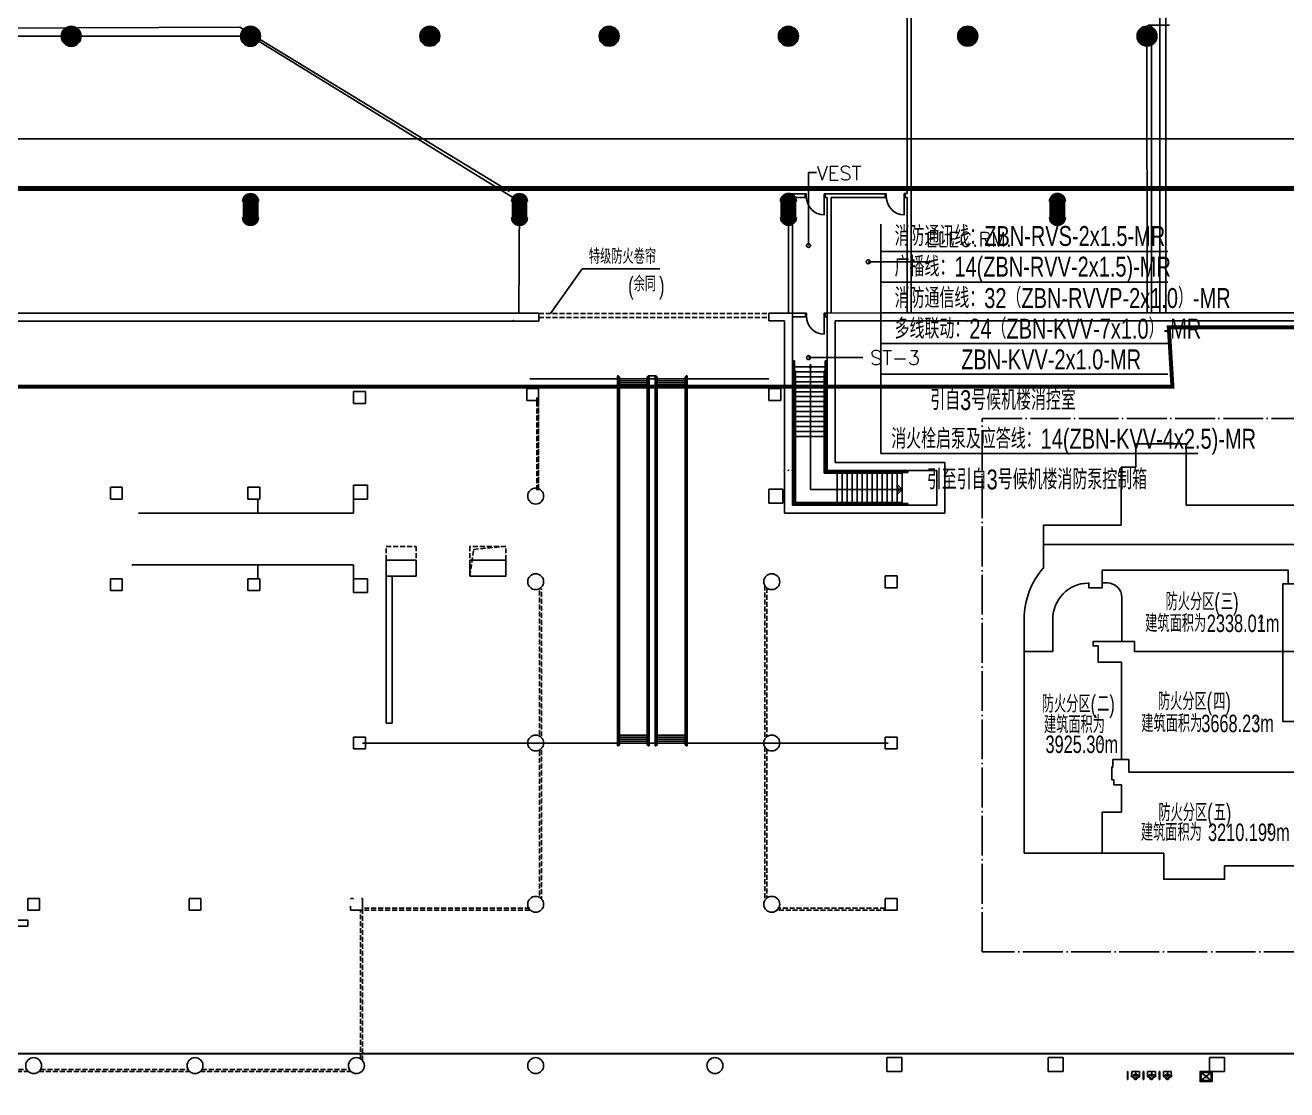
# Model space of a CAD drawing. Extents: x 3835738 to 4446688, y -234172 to 94826.
# Drawn here: x 4316685 to 4380010, y -70985 to -17529 of the extents above; entities that cross this region are included whole.
import ezdxf

# ---------------------------------------------------------------- set-up
doc = ezdxf.new("R2010")
doc.units = 0
doc.header["$LTSCALE"] = 1000
doc.header["$MEASUREMENT"] = 0
for name, pattern in [('ACAD_ISO14W100', [25.5, 12, -3, 0.5, -3, 0.5, -3, 0.5, -3]), ('DASH', [0.35, 0.25, -0.1]), ('DOTE', [2.42, 2, -0.2, 0.02, -0.2])]:
    doc.linetypes.add(name, pattern=pattern)
for name, color, linetype in [('COLUMN', 8, 'Continuous'), ('e-填充', 8, 'Continuous'), ('e-道路', 8, 'Continuous'), ('ELE_DIM', 3, 'Continuous'), ('PUB_DIM', 3, 'Continuous'), ('PUB_TEXT', 7, 'Continuous'), ('SIG_TEXT', 7, 'Continuous'), ('STAIR', 9, 'Continuous'), ('TK', 7, 'Continuous'), ('不打印线', 7, 'DOTE'), ('卫生间', 8, 'Continuous'), ('原有地下室', 160, 'Continuous'), ('字体', 7, 'Continuous'), ('用地红线', 9, 'Continuous'), ('防火分区示意', 60, 'Continuous'), ('防火卷帘', 9, 'DASH'), ('集水井', 8, 'Continuous')]:
    doc.layers.add(name, color=color, linetype=linetype)
doc.styles.add('FSHZ', font='fszk.shx', dxfattribs={"width": 0.75, "bigfont": 'hztxt.shx'})
doc.styles.add('ipprFSHZ', font='fszk.shx', dxfattribs={"width": 0.7, "bigfont": 'hztxt.shx'})
doc.styles.add('ROMANS', font='romans__.ttf', dxfattribs={"height": 0.2})

# ---------------------------------------------------------------- blocks, each defined once
blk = doc.blocks.new('A$C0789794C')
at = {"layer": 'e-填充'}
for p, q in [((234650, -71200), (234650, -15000)), ((234950, -71200), (234950, -15000)), ((221965, -65208), (221965, -53100)), ((221965, -63000), (221965, -53220)), ((222165, -53440), (222165, -71200)), ((234000, -71200), (234000, -56801)), ((234000, -71200), (234000, -56801)), ((234000, -56801), (234225, -56801)), ((234065, -56751), (234225, -56751)), ((234065, -56801), (234065, -56751)), ((234065, -56801), (234225, -56801)), ((234225, -56801), (234225, -56751)), ((234225, -56751), (235127, -56751)), ((234225, -71200), (234225, -56801)), ((234225, -71200), (234225, -56801)), ((126000, -57300), (189000, -57300)), ((202500, -65600), (189000, -57300)), ((217007, -67808), (217007, -64140)), ((217007, -64140), (217404, -64140)), ((216000, -65208), (216000, -71200)), ((216000, -65208), (216000, -71200)), ((216000, -65208), (216850, -65208)), ((216200, -65208), (216200, -71200)), ((216200, -65208), (216200, -71200)), ((216848, -65208), (216848, -65368)), ((216898, -65208), (216848, -65208)), ((216850, -65208), (216850, -65408)), ((216898, -65208), (216898, -65368)), ((217800, -65208), (217800, -65368)), ((217850, -65208), (217800, -65208)), ((217850, -65208), (217850, -65408)), ((217850, -65208), (217850, -65408)), ((217850, -65208), (220865, -65208)), ((217850, -65208), (217850, -65368)), ((220863, -65208), (220863, -65368)), ((220913, -65208), (220863, -65208)), ((220865, -65208), (220865, -65408)), ((220913, -65208), (220913, -65368)), ((221815, -65208), (221815, -65368)), ((221865, -65208), (221815, -65208)), ((221865, -65208), (221865, -65408)), ((221865, -65208), (221965, -65208)), ((221865, -65208), (221865, -65368)), ((202500, -65600), (202472, -71200)), ((216200, -65408), (216850, -65408)), ((216898, -65368), (216848, -65368)), ((217850, -65368), (217800, -65368)), ((217800, -65368), (217800, -66270)), ((217850, -65408), (217950, -65408)), ((217950, -65408), (217950, -71169)), ((217950, -65408), (217950, -71200)), ((218150, -65408), (218150, -71200)), ((218150, -65408), (218150, -71200)), ((218150, -65408), (220865, -65408)), ((220913, -65368), (220863, -65368)), ((221865, -65368), (221815, -65368)), ((221815, -65368), (221815, -66270)), ((221865, -65408), (221965, -65408)), ((221965, -71200), (221965, -65408)), ((220010, -68627), (223181, -68627)), ((153000, -71200), (203463, -71200)), ((203462, -71600), (203463, -71200)), ((215012, -71600), (215014, -71200)), ((215014, -71200), (216200, -71200)), ((215014, -71200), (216200, -71200)), ((216200, -71200), (216689, -71200)), ((216200, -71200), (216200, -80850)), ((216200, -71200), (216850, -71200)), ((216200, -71200), (216200, -80850)), ((216200, -71400), (216689, -71400)), ((216200, -71400), (216850, -71400)), ((216848, -71200), (216848, -71360)), ((216898, -71200), (216848, -71200)), ((216898, -71360), (216848, -71360)), ((216850, -71400), (216850, -71200)), ((216898, -71200), (216898, -71360)), ((217800, -71200), (217800, -71360)), ((217850, -71200), (217800, -71200)), ((217850, -71360), (217800, -71360)), ((217800, -71360), (217800, -72262)), ((217850, -71200), (217950, -71200)), ((217850, -71400), (217850, -71200)), ((217850, -71200), (217950, -71200)), ((217850, -71400), (217850, -71200)), ((217850, -71200), (217850, -71360)), ((217850, -71400), (217950, -71400)), ((217850, -71400), (217950, -71400)), ((217950, -71200), (217950, -79100)), ((217950, -71200), (234000, -71200)), ((217950, -71200), (217950, -79100)), ((218500, -71200), (234000, -71200)), ((234225, -71200), (249000, -71200)), ((234400, -71200), (249000, -71200)), ((153000, -71600), (203462, -71600)), ((215012, -71600), (215800, -71600)), ((215012, -71600), (215800, -71600)), ((215800, -71600), (215800, -81250)), ((215800, -71600), (215800, -81250)), ((218350, -71600), (249400, -71600)), ((218350, -71600), (218350, -78700)), ((218350, -71600), (249400, -71600)), ((218350, -71600), (218350, -78700)), ((216200, -72350), (216200, -77661)), ((216200, -72350), (216200, -77661)), ((217950, -72350), (217950, -76400)), ((217950, -72350), (217950, -76400)), ((217007, -73439), (219738, -73439)), ((217950, -73900), (216200, -73900)), ((217950, -73900), (216200, -73900)), ((216300, -73600), (216250, -73600)), ((216250, -73600), (216250, -80816)), ((216300, -73600), (216250, -73600)), ((216250, -73600), (216250, -80816)), ((216300, -73600), (216300, -80766)), ((216300, -73600), (216300, -80766)), ((217114, -80065), (217114, -73769)), ((217900, -73600), (217850, -73600)), ((217850, -73600), (217850, -79207)), ((217900, -73600), (217850, -73600)), ((217850, -73600), (217850, -79207)), ((217900, -73600), (217900, -79157)), ((217900, -73600), (217900, -79157)), ((216250, -74100), (216200, -74100)), ((216250, -74100), (216200, -74100)), ((217950, -74150), (216200, -74150)), ((217950, -74150), (216200, -74150)), ((217950, -74400), (216200, -74400)), ((217950, -74400), (216200, -74400)), ((217950, -74650), (216200, -74650)), ((217950, -74650), (216200, -74650)), ((216350, -74100), (216300, -74100)), ((216350, -74100), (216300, -74100)), ((216350, -74100), (216350, -80721)), ((216350, -74100), (216350, -80721)), ((217850, -74100), (217800, -74100)), ((217800, -74100), (217800, -79249)), ((217850, -74100), (217800, -74100)), ((217800, -74100), (217800, -79249)), ((217950, -74100), (217900, -74100)), ((217950, -74100), (217900, -74100)), ((217950, -74900), (216200, -74900)), ((217950, -74900), (216200, -74900)), ((217950, -75150), (216200, -75150)), ((217950, -75150), (216200, -75150)), ((217950, -75400), (216200, -75400)), ((217950, -75400), (216200, -75400)), ((217950, -75650), (216200, -75650)), ((217950, -75650), (216200, -75650)), ((217950, -75900), (216200, -75900)), ((217950, -75900), (216200, -75900)), ((217950, -76150), (216200, -76150)), ((217950, -76150), (216200, -76150)), ((217950, -76400), (216200, -76400)), ((217950, -76400), (216200, -76400)), ((217950, -76650), (216200, -76650)), ((217950, -76650), (216200, -76650)), ((217950, -76900), (216200, -76900)), ((217950, -76900), (216200, -76900)), ((217950, -77150), (216200, -77150)), ((217950, -77150), (216200, -77150)), ((217950, -77400), (216200, -77400)), ((217950, -77400), (216200, -77400)), ((216200, -78700), (216200, -77661)), ((216200, -78700), (216200, -77661)), ((216250, -78650), (216250, -77661)), ((216250, -78650), (216250, -77661)), ((216300, -78600), (216300, -77661)), ((216300, -78600), (216300, -77661)), ((216350, -78550), (216350, -77661)), ((216350, -78550), (216350, -77661)), ((217950, -79107), (223450, -79107)), ((217950, -79107), (223450, -79107)), ((218350, -78700), (223850, -78700)), ((218350, -78700), (223850, -78700)), ((218450, -79100), (218450, -80850)), ((218450, -79100), (218450, -80850)), ((218700, -79107), (218700, -80850)), ((218700, -79107), (218700, -80850)), ((218950, -79100), (218950, -80850)), ((218950, -79100), (218950, -80850)), ((219200, -79100), (219200, -80850)), ((219200, -79100), (219200, -80850)), ((219450, -79100), (219450, -80850)), ((219450, -79100), (219450, -80850)), ((219700, -79100), (219700, -80850)), ((219700, -79100), (219700, -80850)), ((219950, -79100), (219950, -80850)), ((219950, -79100), (219950, -80850)), ((220200, -79100), (220200, -80850)), ((220200, -79100), (220200, -80850)), ((220450, -79100), (220450, -80850)), ((220450, -79100), (220450, -80850)), ((220700, -79100), (220700, -80850)), ((220700, -79100), (220700, -80850)), ((220950, -79107), (220950, -80850)), ((220950, -79107), (220950, -80850)), ((221200, -79107), (221200, -80850)), ((221200, -79107), (221200, -80850)), ((221450, -79107), (221450, -80850)), ((221450, -79107), (221450, -80850)), ((221700, -79107), (221700, -80850)), ((221700, -79107), (221700, -80850)), ((223450, -79107), (223450, -80850)), ((223450, -79107), (223450, -80850)), ((223850, -78700), (223850, -81250)), ((223850, -78700), (223850, -81250)), ((217800, -79249), (221700, -79249)), ((217800, -79249), (221700, -79249)), ((217850, -79207), (222000, -79207)), ((217850, -79207), (222000, -79207)), ((217900, -79157), (222000, -79157)), ((217900, -79157), (222000, -79157)), ((222000, -79157), (222000, -79207)), ((222000, -79157), (222000, -79207)), ((221700, -80065), (217114, -80065)), ((221490, -79853), (221437, -79906)), ((221597, -80065), (221437, -79906)), ((221597, -80065), (221437, -80224)), ((221490, -80277), (221437, -80224)), ((221703, -80065), (221490, -79853)), ((221703, -80065), (221490, -80277)), ((216200, -80850), (223450, -80850)), ((216200, -80850), (223450, -80850)), ((216250, -80816), (222000, -80816)), ((216250, -80816), (222000, -80816)), ((216300, -80766), (222000, -80766)), ((216300, -80766), (222000, -80766)), ((216350, -80721), (221700, -80721)), ((216350, -80721), (221700, -80721)), ((222000, -80766), (222000, -80816)), ((222000, -80766), (222000, -80816)), ((215800, -81250), (223850, -81250)), ((215800, -81250), (223850, -81250))]:
    blk.add_line(p, q, dxfattribs=at)
at = {"layer": 'e-填充', "const_width": 500}
for points in [[(179750, -57300, 1), (180250, -57300, 1)], [(179750, -57300, 1), (180250, -57300, 1)], [(179750, -57300, 1), (180250, -57300, 1)], [(179750, -57300, 1), (180250, -57300, 1)], [(188750, -57300, 1), (189250, -57300, 1)], [(188750, -57300, 1), (189250, -57300, 1)], [(188750, -57300, 1), (189250, -57300, 1)], [(188750, -57300, 1), (189250, -57300, 1)], [(197750, -57300, 1), (198250, -57300, 1)], [(197750, -57300, 1), (198250, -57300, 1)], [(197750, -57300, 1), (198250, -57300, 1)], [(197750, -57300, 1), (198250, -57300, 1)], [(206750, -57300, 1), (207250, -57300, 1)], [(206750, -57300, 1), (207250, -57300, 1)], [(206750, -57300, 1), (207250, -57300, 1)], [(206750, -57300, 1), (207250, -57300, 1)], [(215750, -57300, 1), (216250, -57300, 1)], [(215750, -57300, 1), (216250, -57300, 1)], [(215750, -57300, 1), (216250, -57300, 1)], [(215750, -57300, 1), (216250, -57300, 1)], [(224750, -57300, 1), (225250, -57300, 1)], [(224750, -57300, 1), (225250, -57300, 1)], [(224750, -57300, 1), (225250, -57300, 1)], [(224750, -57300, 1), (225250, -57300, 1)], [(233750, -57300, 1), (234250, -57300, 1)], [(233750, -57300, 1), (234250, -57300, 1)], [(233750, -57300, 1), (234250, -57300, 1)], [(233750, -57300, 1), (234250, -57300, 1)]]:
    blk.add_lwpolyline(points, format="xyb", close=True, dxfattribs=at)
at = {"layer": 'e-填充', "const_width": 800}
for points in [[(189000, -66400), (189000, -65600)], [(202500, -66400), (202500, -65600)], [(216000, -66397), (216000, -65597)], [(229500, -66400), (229500, -65600)]]:
    blk.add_lwpolyline(points, dxfattribs=at)
at = {"layer": 'e-填充', "const_width": 400}
for points in [[(189200, -65600, 1), (188800, -65600, 1)], [(202700, -65600, 1), (202300, -65600, 1)], [(216200, -65597, 1), (215800, -65597, 1)], [(229700, -65600, 1), (229300, -65600, 1)], [(188800, -66400, 1), (189200, -66400, 1)], [(202300, -66400, 1), (202700, -66400, 1)], [(215800, -66397, 1), (216200, -66397, 1)], [(229300, -66400, 1), (229700, -66400, 1)]]:
    blk.add_lwpolyline(points, format="xyb", dxfattribs=at)
at = {"layer": 'e-填充'}
for centre, radius in [((180000, -57300), 500), ((180000, -57300), 500), ((180000, -57300), 500), ((180000, -57300), 500), ((189000, -57300), 500), ((189000, -57300), 500), ((189000, -57300), 500), ((189000, -57300), 500), ((198000, -57300), 500), ((198000, -57300), 500), ((198000, -57300), 500), ((198000, -57300), 500), ((207000, -57300), 500), ((207000, -57300), 500), ((207000, -57300), 500), ((207000, -57300), 500), ((216000, -57300), 500), ((216000, -57300), 500), ((216000, -57300), 500), ((216000, -57300), 500), ((225000, -57300), 500), ((225000, -57300), 500), ((225000, -57300), 500), ((225000, -57300), 500), ((234000, -57300), 500), ((234000, -57300), 500), ((234000, -57300), 500), ((234000, -57300), 500), ((217007, -67808), 100), ((220010, -68627), 100), ((217007, -73439), 100), ((217099, -73905), 50), ((217099, -73905), 50)]:
    blk.add_circle(centre, radius, dxfattribs=at)
for centre, radius, start, end in [((189000, -65600), 400, 0, 180), ((202500, -65600), 400, 0, 180), ((216000, -65597), 400, 0, 180), ((229500, -65600), 400, 0, 180), ((217800, -65368), 902, 180, 270), ((221815, -65368), 902, 180, 270), ((189000, -66400), 400, 180, 0), ((202500, -66400), 400, 180, 0), ((216000, -66397), 400, 180, 0), ((229500, -66400), 400, 180, 0), ((217800, -71360), 902, 180, 270)]:
    blk.add_arc(centre, radius, start, end, dxfattribs=at)
for p in [(216187, -71200), (216187, -71200), (217950, -71200), (217950, -71200), (225000, -71200), (225000, -71200), (202188, -71591), (202188, -71591), (224984, -71605), (224984, -71605), (224984, -71605), (224984, -71605), (215800, -79100), (215800, -79100), (216000, -79100), (216000, -79100), (216000, -79100), (216000, -79100), (216000, -79100), (216000, -79100), (216202, -79111), (216202, -79111), (221444, -79111), (221444, -79111), (221662, -79137), (221662, -79137), (221662, -79137), (221662, -79137), (221850, -79100), (221850, -79100), (221850, -79100), (221850, -79100)]:
    blk.add_point(p, dxfattribs=at)
at = {"layer": 'e-填充', "style": 'ROMANS'}
for s, p in [('VEST', (217425, -64534)), ('ELEC.RM.', (222898, -67854)), ('ST-3', (220094, -73803))]:
    blk.add_text(s, height=714, dxfattribs=at).set_placement(p)
blk = doc.blocks.new('gyuu')
at = {"layer": '原有地下室'}
for p in [(2520031, 1080529), (2596563, 1072538)]:
    blk.add_line(p, (2583030, 1080783), dxfattribs=at)
blk = doc.blocks.new('防火分区示意图000000')
at = {"color": 2}
blk.add_lwpolyline([(3115045, 153792), (3147595, 153792), (3147595, 170992), (3155695, 170992), (3155695, 182492), (3152495, 182492), (3152495, 184592), (3151695, 184592), (3151695, 189892), (3152145, 189892), (3152145, 193092), (3155695, 193092), (3155695, 233692), (3155695, 233792), (3145945, 233792), (3145945, 240593), (3143845, 240593), (3143845, 242392), (3146989, 242392), (3146989, 242392), (3146989, 242392), (3155895, 242392), (3155895, 260842, 0.414514), (3149845, 266892), (3149845, 266892), (3147595, 266892), (3147595, 266392), (3147595, 266392), (3147595, 264863), (3147595, 264863), (3142145, 264863), (3142145, 266842), (3141746, 266848, 0.4090262), (3126995, 251842), (3126995, 238192), (3115045, 238192), (3115045, 153792)], format="xyb", dxfattribs=at)
at = {"layer": '不打印线'}
for points in [[(3306895, 204592), (3306895, 204592), (3306895, 204592), (3306895, 157136), (3309594, 157136), (3309594, 153792), (3339295, 153792), (3339295, 154392), (3339295, 154392), (3339295, 158092), (3339295, 158092), (3339295, 175192), (3347395, 175192), (3347395, 204592), (3347395, 204592), (3339295, 204592), (3339295, 203992), (3336745, 203992), (3336745, 204592), (3329295, 204592), (3329295, 206892), (3326995, 206892), (3326995, 204592), (3306895, 204592), (3306895, 204592), (3306895, 204592), (3306895, 204592)], [(3347395, 154242), (3347395, 154242), (3347395, 154242), (3347395, 154242), (3347395, 154242), (3350189, 154242), (3350189, 153793), (3382495, 153793), (3382495, 203093), (3379495, 203093), (3379495, 204592), (3355795, 204593), (3355795, 208992), (3349843, 208992), (3349843, 208992), (3347695, 208992), (3347695, 208992), (3347195, 208992), (3347195, 206392), (3347945, 206392), (3347945, 204592), (3347395, 204592), (3347395, 154242), (3347395, 204592)], [(3339145, 142892), (3339145, 142892), (3364495, 142892), (3364495, 148792), (3355635, 148792), (3355635, 153787), (3350189, 153793), (3350189, 154242), (3347395, 154242), (3347395, 154242), (3347395, 175192), (3339295, 175192), (3339295, 153792), (3339141, 153792), (3339145, 142892)]]:
    blk.add_lwpolyline(points, dxfattribs=at)
blk.add_lwpolyline([(3431245, 187692), (3431244, 158392), (3423134, 158392), (3423134, 155142, -0.4142136), (3421784, 153792), (3382495, 153793), (3382495, 186925), (3385095, 186925), (3385095, 187692), (3390434, 187692), (3392734, 187692), (3392734, 187692), (3431245, 187692)], format="xyb", dxfattribs=at)
blk.add_lwpolyline([(3398695, 153793), (3398695, 148492), (3431245, 148492), (3431245, 148492), (3431245, 158392), (3423134, 158392), (3423135, 155142, -0.4143294), (3421784, 153792), (3407845, 153794)], format="xyb", close=True, dxfattribs=at)
at = {"layer": '字体'}
blk.add_line((3246318, 204492), (3246318, 204692), dxfattribs=at)
at = {"layer": '防火分区示意'}
for points in [[(3223195, 299492), (3223195, 299492), (3199561, 299492), (3199561, 299492), (3182845, 299492), (3182844, 325185), (3161695, 325185), (3161695, 315341), (3155546, 315341), (3155546, 291091), (3123144, 291091), (3123145, 273284, 0.1829767), (3115045, 251891), (3115045, 238192)], [(3331195, 272292), (3376945, 272292), (3376945, 266692), (3382345, 266692), (3382345, 268632, -0.3896548), (3385091, 271620, -0.0407157), (3390595, 271637), (3390595, 271637), (3390595, 271637, -0.3888774), (3421793, 238192), (3421793, 238192), (3431245, 238192), (3431245, 238192, 0.2255828), (3415045, 271662), (3415045, 291096), (3382644, 291096), (3382645, 319419), (3376546, 319421), (3376550, 325185), (3355345, 325182), (3355345, 320091), (3364353, 320091), (3364353, 316190), (3355345, 316190), (3355345, 299492), (3347205, 299492), (3339595, 299492), (3328995, 299492)], [(3115045, 238192), (3126995, 238192), (3126995, 251842, -0.4090263), (3141746, 266848), (3142145, 266842), (3142145, 264863), (3147595, 264863), (3147595, 264863), (3147595, 264863), (3147595, 264863), (3147595, 266992), (3147595, 266992), (3147595, 272292), (3223195, 272292)], [(3382495, 186925), (3385095, 186925), (3385095, 187692), (3390434, 187692), (3392734, 187692), (3392734, 187692), (3431245, 187692), (3431245, 238192), (3423332, 238192), (3421793, 238192, 0.4364914), (3385092, 271620, 0.3898066), (3382345, 268631), (3382345, 266692), (3382345, 266692), (3382345, 266692), (3382345, 266692), (3382495, 266692), (3382495, 186925)]]:
    blk.add_lwpolyline(points, format="xyb", dxfattribs=at)
for points in [[(3328987, 299492), (3315973, 299492), (3293712, 299492), (3290817, 299492), (3290817, 300790), (3290817, 307742), (3285645, 307742), (3285595, 325185), (3252545, 325185), (3252545, 325185), (3252545, 319619), (3262195, 319620), (3262195, 315692), (3252545, 315692), (3252545, 307742), (3247372, 307742), (3247372, 299492), (3223195, 299492)], [(3231295, 272292), (3231295, 266492), (3223195, 266492), (3223195, 238192), (3223195, 238192), (3339295, 238192), (3339295, 272292), (3339295, 272292), (3339295, 272292), (3339295, 272292), (3339295, 272292), (3231295, 272292)], [(3223195, 272292), (3225395, 272292), (3225395, 266492), (3231295, 266492)], [(3225395, 272292), (3225395, 266492), (3231295, 266492), (3231295, 272292), (3318927, 272292), (3318927, 272292), (3318927, 272292), (3318927, 272292), (3318927, 272292), (3331195, 272292)], [(3382495, 266692), (3382495, 266692), (3382495, 266692), (3382495, 203093), (3379495, 203093), (3379495, 204166), (3379495, 204592), (3355795, 204593), (3355795, 208992), (3347195, 208992), (3347195, 206392), (3347945, 206392), (3347945, 204592), (3339295, 204592), (3339295, 225592), (3339295, 233792), (3329995, 233792), (3329995, 238192), (3339295, 238192), (3339295, 272292), (3376945, 272286), (3376945, 266692), (3382495, 266692)], [(3161245, 238192), (3161245, 238192), (3161245, 242392), (3145945, 242392), (3143845, 242392), (3143845, 240593), (3145945, 240593), (3145945, 233792), (3155695, 233792), (3155695, 233792), (3155695, 233792), (3155695, 233792), (3155695, 193092), (3158795, 193092), (3158795, 187792), (3231295, 187792), (3231295, 187792), (3231295, 187792), (3231295, 204592), (3231295, 204592), (3231295, 204592), (3231295, 204592), (3231295, 204592), (3231295, 204592), (3231295, 204592), (3231295, 204592), (3231295, 208992), (3231295, 208992), (3231295, 208992), (3223195, 208992), (3223195, 238192), (3223195, 238192), (3161245, 238192)], [(3347945, 204592), (3339295, 204592), (3339295, 203992), (3336745, 203992), (3336745, 204592), (3329295, 204592), (3329295, 206892), (3326995, 206892), (3326995, 204592), (3306895, 204592), (3306895, 157136), (3309594, 157136), (3309594, 153792), (3339141, 153792), (3339145, 142892), (3339145, 142892), (3364495, 142892), (3364495, 148792), (3355635, 148792), (3355635, 153793), (3382495, 153793), (3382495, 203093), (3379495, 203093), (3379495, 204592), (3355795, 204593), (3355795, 208992), (3349843, 208992), (3349843, 208992), (3347695, 208992), (3347695, 208992), (3347195, 208992), (3347195, 206392), (3347945, 206392), (3347945, 204592)], [(3306895, 157136), (3306895, 157136), (3309594, 157136), (3309594, 153792), (3274345, 153792), (3274345, 148492), (3235645, 148492), (3235645, 146392), (3231145, 146392), (3231145, 148492), (3231295, 148492), (3231295, 158542), (3230692, 158542), (3230692, 162543), (3231295, 162543), (3231292, 172542), (3231292, 172542), (3230342, 172542), (3230342, 175192), (3231295, 175192), (3231295, 187792), (3231295, 204592), (3231295, 204592), (3239395, 204592), (3249987, 204592), (3306895, 204592), (3306895, 157136)], [(3198898, 187792), (3231295, 187792), (3231295, 175192), (3231295, 175192), (3230992, 175192), (3230992, 175192), (3230342, 175192), (3230342, 172542), (3231292, 172542), (3231295, 166792), (3231295, 166792), (3231295, 166792), (3231295, 166792), (3231295, 162543), (3230692, 162543), (3230692, 158542), (3231295, 158542), (3231295, 158542), (3231295, 158542), (3231295, 158542), (3231295, 158542), (3231295, 148492), (3198895, 148492), (3198895, 142892), (3190795, 142892), (3173395, 142892), (3173395, 153792), (3147595, 153792), (3147595, 170992), (3155697, 170992), (3155697, 182492), (3152497, 182492), (3152497, 184592), (3151697, 184592), (3151697, 189892), (3152147, 189892), (3152147, 193092), (3158795, 193092), (3158795, 187792), (3198898, 187792)], [(3431245, 187692), (3392735, 187692), (3392735, 187692), (3390435, 187692), (3385095, 187692), (3385095, 186925), (3382495, 186925), (3382495, 153793), (3398695, 153792), (3398695, 148492), (3431245, 148492), (3431245, 187692)]]:
    blk.add_lwpolyline(points, dxfattribs=at)
blk.add_lwpolyline([(3223195, 266492), (3225395, 266492), (3225395, 272292), (3223195, 272292), (3147595, 272292), (3147595, 266892), (3149845, 266892, -0.4145134), (3155895, 260842), (3155895, 242392), (3161245, 242392), (3161245, 238188), (3223195, 238192), (3223195, 238192)], format="xyb", close=True, dxfattribs=at)
blk.add_lwpolyline([(3231295, 208992), (3231295, 208992), (3231295, 204592), (3231295, 204592), (3306895, 204592), (3306895, 204592), (3326995, 204592), (3326995, 206892), (3329295, 206892), (3329295, 204592), (3336745, 204592), (3336745, 203992), (3339295, 203992), (3339295, 218520), (3339295, 225585), (3339295, 233792), (3339295, 233792), (3329995, 233792), (3329995, 238192), (3223195, 238192), (3223195, 238192), (3223195, 238192), (3223195, 238192), (3223195, 238192), (3223195, 208992), (3231295, 208992)], close=True, dxfattribs=at)
at = {"layer": '字体', "style": 'ipprFSHZ', "width": 0.7}
for s, height, p in [('防火分区', 7291.7, (3248178, 286933)), ('(', 7292, (3268594, 286933)), ('一', 7292, (3271317, 286933)), (')', 7292, (3276421, 286933)), ('防火分区', 7291.7, (3174198, 255427)), ('(', 7292, (3194615, 255427)), ('三', 7292, (3197337, 255427)), (')', 7292, (3202442, 255427)), ('防火分区', 7291.7, (3259459, 254351)), ('(', 7292, (3279876, 254351)), ('六', 7292, (3282598, 254351)), (')', 7292, (3287702, 254351)), ('建筑面积为', 7291.7, (3165646, 246363)), ('2338.01m', 7291.7, (3191430, 246363)), ('2', 3646, (3213208, 250009)), ('建筑面积为', 7291.7, (3250599, 245488)), ('3912.03m', 7291.7, (3276555, 245488)), ('2', 3646, (3298509, 249134)), ('防火分区', 7291.7, (3343656, 234843)), ('十', 7292, (3366795, 234843)), ('(', 7292, (3364073, 234843)), (')', 7292, (3371899, 234843)), ('建筑面积为', 7291.7, (3347425, 226617)), ('防火分区', 7291.7, (3260824, 221542)), ('(', 7292, (3281241, 221542)), ('七', 7292, (3283963, 221542)), (')', 7292, (3289067, 221542)), ('防火分区', 7291.7, (3170971, 213705)), ('2903.36m', 7291.7, (3347425, 218619)), ('2', 3646, (3369202, 222265)), ('防火分区', 7291.7, (3385737, 215087)), ('(', 7292, (3406153, 215087)), ('十一', 7291.7, (3408876, 215087)), (')', 7292, (3419084, 215087)), ('防火分区', 7291.7, (3122423, 212649)), ('(', 7292, (3142840, 212649)), ('二', 7292, (3145562, 212649)), (')', 7292, (3150666, 212649)), ('(', 7292, (3191387, 213705)), ('四', 7292, (3194110, 213705)), (')', 7292, (3199214, 213705)), ('建筑面积为', 7291.7, (3251963, 213173)), ('3820.64m', 7291.7, (3278070, 213173)), ('2', 3646, (3300024, 216819)), ('建筑面积为', 7291.7, (3123288, 203986)), ('建筑面积为', 7291.7, (3164030, 204476)), ('3668.23m', 7291.7, (3189120, 204476)), ('2', 3646, (3211074, 208122)), ('建筑面积为', 7291.7, (3382617, 206353)), ('3534.85m', 7291.7, (3407962, 206353)), ('2', 3646, (3429916, 209999)), ('3925.30m', 7291.7, (3123963, 195759)), ('2', 3646, (3145917, 199405)), ('防火分区', 7291.7, (3254228, 178492)), ('(', 7292, (3274644, 178492)), ('八', 7292, (3277367, 178492)), (')', 7292, (3282471, 178492)), ('防火分区', 7291.7, (3321834, 179451)), ('(', 7292, (3342250, 179451)), ('九', 7292, (3344972, 179451)), (')', 7292, (3350077, 179451)), ('防火分区', 7291.7, (3390006, 171912)), ('(', 7292, (3410422, 171912)), ('十二', 7291.7, (3413145, 171912)), (')', 7292, (3423353, 171912)), ('防火分区', 7291.7, (3171179, 167223)), ('(', 7292, (3191596, 167223)), ('五', 7292, (3194318, 167223)), (')', 7292, (3199422, 167223)), ('建筑面积为', 7291.7, (3247712, 168985)), ('4092.07m', 7291.7, (3272862, 168985)), ('2', 3646, (3294640, 172631)), ('建筑面积为', 7291.7, (3321186, 171025)), ('4099.23m', 7291.7, (3346946, 171025)), ('2', 3646, (3368724, 174671)), ('建筑面积为', 7291.7, (3382657, 164616)), ('1823.13m', 7291.7, (3407993, 164616)), ('2', 3646, (3429771, 168262)), ('建筑面积为', 7291.7, (3163828, 158929)), ('3210.199m', 7291.7, (3191945, 158929)), ('2', 3646, (3216622, 162574))]:
    blk.add_text(s, height=height, dxfattribs=at).set_placement(p)
blk = doc.blocks.new('_LV12')
for p, q in [((-250, -50), (-39, -219)), ((-250, -450), (-39, -281)), ((39, -219), (250, -50)), ((39, -281), (250, -450))]:
    blk.add_line(p, q)
for points in [[(300, -500), (300, 0), (-300, 0), (-300, -500)], [(250, -450), (250, -50), (-250, -50), (-250, -450)]]:
    blk.add_lwpolyline(points, close=True)
blk.add_circle((0, -250), 50)
blk = doc.blocks.new('$lvtry$00000225')
for p, q in [((-195, 0, 0), (-205, -256, 0)), ((195, 0, 0), (-195, 0, 0)), ((-181, -234, 0), (-181, -234, 0)), ((205, -257, 0), (195, 0, 0))]:
    blk.add_line(p, q)
for centre, radius in [((-1, -182, 0), 40.3), ((-5, -75, 0), 15.8)]:
    blk.add_circle(centre, radius)
for centre, radius, start, end in [((-226, -443, 0), 188, 24.17301, 83.70814), ((-160, -223, 0), 22.7, 134.58574, 206.45735), ((-200, -412, 0), 179, 22.29844, 83.80425), ((-5, -382, 0), 245, 45.41426, 134.58574), ((2, -341, 0), 61.3, 204.17301, 326.55272), ((1, -326, 0), 39.6, 206.43535, 337.70342), ((199, -407, 0), 174, 100.56764, 157.70342), ((216, -427, 0), 171, 93.60656, 161.97568), ((153, -222, 0), 20.3, 314.58574, 45.41426)]:
    blk.add_arc(centre, radius, start, end)
blk.add_point((-5, -75, 0))
blk = doc.blocks.new('A$C19C30915')
blk.add_lwpolyline([(625, 210875), (372125, 210875), (372125, 625), (625, 625)], close=True)
at = {"layer": 'TK', "ltscale": 0.6}
for points, const_width in [([(625, 210875), (372125, 210875), (372125, 625), (625, 625)], 62.5), ([(6875, 208375), (369625, 208375), (369625, 3125), (6875, 3125)], 250)]:
    blk.add_lwpolyline(points, close=True, dxfattribs=dict(at, const_width=const_width))

msp = doc.modelspace()

# ---------------------------------------------------------------- linework, layer by layer
msp.add_line((4367802.4, -43611.7), (4402830.5, -43611.5))
at = {"color": 171, "linetype": 'DASH', "ltscale": 10, "const_width": 100}
msp.add_lwpolyline([(4086502.7, -69172), (4415575.3, -69172)], dxfattribs=at)
at = {"layer": 'COLUMN'}
for p, q in [((4333757.8, -35922.3), (4333157.8, -35922.3)), ((4333157.8, -35922.3), (4333157.8, -36522.3)), ((4333757.8, -36522.3), (4333757.8, -35922.3)), ((4342457.8, -35772.3), (4341857.8, -35772.3)), ((4341857.8, -35772.3), (4341857.8, -36372.3)), ((4342457.8, -36372.3), (4342457.8, -35772.3)), ((4354607.8, -35772), (4354007.8, -35772)), ((4354007.8, -35772), (4354007.8, -36372)), ((4354607.8, -36372), (4354607.8, -35772)), ((4333157.8, -36522.3), (4333757.8, -36522.3)), ((4341857.8, -36372.3), (4342457.8, -36372.3)), ((4354007.8, -36372), (4354607.8, -36372)), ((4321557.8, -40722), (4320957.8, -40722)), ((4320957.8, -40722), (4320957.8, -41322)), ((4321557.8, -41322), (4321557.8, -40722)), ((4328457.8, -40722), (4327857.8, -40722)), ((4327857.8, -40722), (4327857.8, -41322)), ((4328457.8, -41322), (4328457.8, -40722)), ((4333857.8, -40622.4), (4333157.8, -40622.4)), ((4333157.8, -40622.4), (4333157.8, -41322.4)), ((4333857.8, -41322.4), (4333857.8, -40622.4)), ((4354707.8, -40823.8), (4354007.8, -40823.8)), ((4354007.8, -40823.8), (4354007.8, -41520.3)), ((4354707.8, -41520.3), (4354707.8, -40823.8)), ((4320957.8, -41322), (4321557.8, -41322)), ((4327857.8, -41322), (4328457.8, -41322)), ((4333157.8, -41322.4), (4333857.8, -41322.4)), ((4354007.8, -41520.3), (4354707.8, -41520.3)), ((4321557.8, -45322), (4320957.8, -45322)), ((4320957.8, -45322), (4320957.8, -45922)), ((4321557.8, -45922), (4321557.8, -45322)), ((4328457.8, -45322), (4327857.8, -45322)), ((4327857.8, -45322), (4327857.8, -45922)), ((4328457.8, -45922), (4328457.8, -45322)), ((4333857.8, -45322), (4333157.8, -45322)), ((4333157.8, -45322), (4333157.8, -46022)), ((4333857.8, -46022), (4333857.8, -45322)), ((4360457.8, -45172), (4359857.8, -45172)), ((4359857.8, -45172), (4359857.8, -45772)), ((4360457.8, -45772), (4360457.8, -45172)), ((4320957.8, -45922), (4321557.8, -45922)), ((4327857.8, -45922), (4328457.8, -45922)), ((4333157.8, -46022), (4333857.8, -46022)), ((4359857.8, -45772), (4360457.8, -45772)), ((4333757.8, -53272), (4333157.8, -53272)), ((4333157.8, -53272), (4333157.8, -53872)), ((4333757.8, -53872), (4333757.8, -53272)), ((4360457.8, -53272), (4359857.8, -53272)), ((4359857.8, -53272), (4359857.8, -53872)), ((4360457.8, -53872), (4360457.8, -53272)), ((4333157.8, -53872), (4333757.8, -53872)), ((4359857.8, -53872), (4360457.8, -53872)), ((4317407.8, -61372), (4316807.8, -61372)), ((4316807.8, -61372), (4316807.8, -61972)), ((4317407.8, -61972), (4317407.8, -61372)), ((4325507.8, -61372), (4324907.8, -61372)), ((4324907.8, -61372), (4324907.8, -61972)), ((4325507.8, -61972), (4325507.8, -61372)), ((4333157.8, -61372), (4333007.8, -61372)), ((4333607.8, -61372), (4333557.8, -61372)), ((4333607.8, -61972), (4333607.8, -61372)), ((4360457.8, -61372), (4359857.8, -61372)), ((4359857.8, -61372), (4359857.8, -61972)), ((4360457.8, -61972), (4360457.8, -61372)), ((4316807.8, -61972), (4317407.8, -61972)), ((4324907.8, -61972), (4325507.8, -61972)), ((4333007.8, -61772), (4333007.8, -61972)), ((4333007.8, -61972), (4333607.8, -61972)), ((4359857.8, -61972), (4360457.8, -61972)), ((4360682.8, -69372), (4359932.8, -69372)), ((4359932.8, -69372), (4359932.8, -70072)), ((4360682.8, -70072), (4360682.8, -69372)), ((4368782.8, -69372), (4368032.8, -69372)), ((4368032.8, -69372), (4368032.8, -70072)), ((4368782.8, -70072), (4368782.8, -69372)), ((4376882.8, -69372), (4376132.8, -69372)), ((4376132.8, -69372), (4376132.8, -70072)), ((4376882.8, -70072), (4376882.8, -69372)), ((4359932.8, -70072), (4360682.8, -70072)), ((4368032.8, -70072), (4368782.8, -70072)), ((4376132.8, -70072), (4376882.8, -70072))]:
    msp.add_line(p, q, dxfattribs=at)
for centre, start, end in [((4342307.9, -41172), 0, 180), ((4342307.9, -41172), 180, 0), ((4342307.8, -45472), 0, 180), ((4342307.8, -45472), 180, 0), ((4354157.8, -45472), 0, 180), ((4354157.8, -45472), 180, 0), ((4342307.8, -53572), 0, 180), ((4354157.8, -53572), 0, 180), ((4342307.8, -53572), 180, 0), ((4354157.8, -53572), 180, 0), ((4342307.8, -61672), 0, 180), ((4354157.8, -61672), 0, 180), ((4342307.8, -61672), 180, 0), ((4354157.8, -61672), 180, 0), ((4317107.8, -69772), 0, 180), ((4325207.8, -69772), 0, 180), ((4333307.8, -69772), 0, 180), ((4342307.8, -69772), 0, 180), ((4351307.8, -69772), 0, 180), ((4317107.8, -69772), 180, 0), ((4325207.8, -69772), 180, 0), ((4333307.8, -69772), 180, 0), ((4342307.8, -69772), 180, 0), ((4351307.8, -69772), 180, 0)]:
    msp.add_arc(centre, 400, start, end, dxfattribs=at)
at = {"layer": 'e-道路'}
for p, q in [((4328357.7, -42022.2), (4328357.7, -41321.9)), ((4333157.7, -42022.4), (4333157.7, -41321.9)), ((4333157.7, -42022.4), (4322376.1, -42022.4)), ((4333157.8, -44622), (4322041.1, -44622)), ((4328357.8, -45321.8), (4328357.8, -44621.8)), ((4333157.8, -45321.8), (4333157.8, -44622))]:
    msp.add_line(p, q, dxfattribs=at)
at = {"layer": 'ELE_DIM'}
for p, q in [((4359641.5, -27522.4), (4359641.5, -39032.9)), ((4359641.5, -28886), (4374048.6, -28886)), ((4359641.5, -30425.9), (4374048.6, -30425.9)), ((4359641.5, -31965.8), (4374048.6, -31965.8)), ((4359641.5, -33505.7), (4374048.6, -33505.7)), ((4359641.5, -35045.6), (4374048.6, -35045.6)), ((4359641.5, -39032.9), (4375549.1, -39032.9))]:
    msp.add_line(p, q, dxfattribs=at)
at = {"layer": 'PUB_DIM'}
for p, q in [((4343048.1, -32011.5), (4344649.8, -29761.3)), ((4344649.8, -29761.3), (4348532.2, -29761.3))]:
    msp.add_line(p, q, dxfattribs=at)
at = {"layer": 'STAIR'}
for p, q in [((4342007.8, -35287.6), (4354007.8, -35287.6)), ((4346407.8, -35137.6), (4346407.8, -53722)), ((4346407.8, -35137.6), (4346457.8, -35137.6)), ((4346457.8, -35137.6), (4346457.8, -53722)), ((4346457.8, -35187.6), (4346507.8, -35187.6)), ((4346507.8, -35187.6), (4346507.8, -53672)), ((4346507.8, -35287.6), (4347907.8, -35287.6)), ((4346507.8, -35387.6), (4347907.8, -35387.6)), ((4347907.8, -35187.6), (4347957.8, -35187.6)), ((4347907.8, -35187.6), (4347907.8, -53672)), ((4347957.8, -35137.6), (4348357.8, -35137.6)), ((4347957.8, -35137.6), (4347957.8, -53722)), ((4348007.8, -35137.6), (4348007.8, -53722)), ((4348307.8, -35137.6), (4348307.8, -53722)), ((4348357.8, -35137.6), (4348357.8, -53722)), ((4348407.8, -35187.6), (4348357.8, -35187.6)), ((4348407.8, -35187.6), (4348407.8, -53672)), ((4349807.8, -35287.6), (4348407.8, -35287.6)), ((4349807.8, -35387.6), (4348407.8, -35387.6)), ((4349857.8, -35187.6), (4349807.8, -35187.6)), ((4349807.8, -35187.6), (4349807.8, -53672)), ((4349857.8, -35137.6), (4349907.8, -35137.6)), ((4349857.8, -35137.6), (4349857.8, -53722)), ((4349907.8, -35137.6), (4349907.8, -53722)), ((4346507.8, -35487.6), (4347907.8, -35487.6)), ((4346507.8, -35587.6), (4347907.8, -35587.6)), ((4346507.8, -35687.6), (4347907.8, -35687.6)), ((4349807.8, -35487.6), (4348407.8, -35487.6)), ((4349807.8, -35587.6), (4348407.8, -35587.6)), ((4349807.8, -35687.6), (4348407.8, -35687.6)), ((4346507.8, -53172), (4347907.8, -53172)), ((4349807.8, -53172), (4348407.8, -53172)), ((4333607.8, -53572), (4360007.8, -53572)), ((4346407.8, -53722), (4346457.8, -53722)), ((4346457.8, -53672), (4346507.8, -53672)), ((4346507.8, -53272), (4347907.8, -53272)), ((4346507.8, -53372), (4347907.8, -53372)), ((4346507.8, -53472), (4347907.8, -53472)), ((4346507.8, -53572), (4347907.8, -53572)), ((4347907.8, -53672), (4347957.8, -53672)), ((4348007.8, -53722), (4347957.8, -53722)), ((4348307.8, -53722), (4348357.8, -53722)), ((4348407.8, -53672), (4348357.8, -53672)), ((4349807.8, -53272), (4348407.8, -53272)), ((4349807.8, -53372), (4348407.8, -53372)), ((4349807.8, -53472), (4348407.8, -53472)), ((4349807.8, -53572), (4348407.8, -53572)), ((4349857.8, -53672), (4349807.8, -53672)), ((4349857.8, -53722), (4349907.8, -53722))]:
    msp.add_line(p, q, dxfattribs=at)
at = {"layer": '不打印线'}
msp.add_lwpolyline([(4364728.5, -37272), (4407481.5, -37272), (4407481.5, -64063.5), (4364728.5, -64063.5)], close=True, dxfattribs=at)
at = {"layer": '卫生间'}
for p, q in [((4372009, -70472.1), (4372009, -70072)), ((4372009, -70072), (4372034, -70072)), ((4372034, -70472.1), (4372034, -70072)), ((4372808.6, -70472.1), (4372808.6, -70072)), ((4372808.6, -70072), (4372833.6, -70072)), ((4372833.6, -70472.1), (4372833.6, -70072)), ((4373608.2, -70472.1), (4373608.2, -70072)), ((4373608.2, -70072), (4373633.2, -70072)), ((4373633.2, -70472.1), (4373633.2, -70072)), ((4372009, -70472.1), (4372034, -70472.1)), ((4372808.6, -70472.1), (4372833.6, -70472.1)), ((4373608.2, -70472.1), (4373633.2, -70472.1))]:
    msp.add_line(p, q, dxfattribs=at)
at = {"layer": '用地红线', "linetype": 'ACAD_ISO14W100', "ltscale": 0.5, "const_width": 200}
msp.add_lwpolyline([(4414096.8, -219469.5), (4414077.9, -174584.8), (4414104.6, -52999.8, 0.4352131), (4394176.3, -31657.6), (4389175.6, -31775.3), (4389175.5, -32694.5), (4374089, -32692), (4374270.5, -35679.2), (4119740.5, -35679.5), (4119734.4, -32648), (4105541.7, -32645.9), (4105538.8, -31777.5), (4102911.2, -31783, 0.3915267), (4087812.1, -45454.8), (4087828.1, -219469.5), (4087828.1, -219469.5), (4414096.8, -219469.5)], format="xyb", dxfattribs=at)
at = {"layer": '防火卷帘'}
for p, q in [((4342460.1, -32011.5), (4354009.7, -32011.7)), ((4342460.1, -32211.5), (4354008.9, -32211.7)), ((4342357.8, -40872), (4342357.8, -36222.5)), ((4342457.8, -40872), (4342457.8, -36222.5)), ((4342457.8, -36372.3), (4342457.8, -40872.4)), ((4342507.8, -53168.9), (4342507.8, -45875.1)), ((4342607.8, -53236.6), (4342607.8, -45807.4)), ((4353807.8, -45665.7), (4353807.8, -53378.4)), ((4353907.8, -45784.3), (4353907.8, -53259.8)), ((4353807.8, -53765.7), (4353807.8, -61407.5)), ((4342507.8, -53975.1), (4342507.8, -61325.6)), ((4342607.8, -53907.4), (4342607.8, -61407.5)), ((4353907.8, -53884.3), (4353907.8, -61325.6)), ((4333507.8, -69425.6), (4333507.8, -61972)), ((4342007.8, -61872), (4333607.8, -61872)), ((4333607.8, -69507.5), (4333607.8, -61972)), ((4342007.8, -61972), (4333607.8, -61972)), ((4360007.8, -61972), (4354372.4, -61972)), ((4359857.8, -61872), (4354454.2, -61872)), ((4309272.4, -70072), (4316843.2, -70072)), ((4309354.2, -69972), (4316761.4, -69972)), ((4317372.4, -70072), (4324943.2, -70072)), ((4317454.2, -69972), (4324861.4, -69972)), ((4325472.4, -70072), (4333043.3, -70072)), ((4325554.2, -69972), (4332961.4, -69972))]:
    msp.add_line(p, q, dxfattribs=at)
at = {"layer": '集水井', "linetype": 'DASH'}
for p, q in [((4339007.3, -45197), (4339193.2, -43850.4)), ((4339193.2, -43850.4), (4340807.6, -43697))]:
    msp.add_line(p, q, dxfattribs=at)
at = {"layer": '集水井'}
for p, q in [((4339007.3, -44397), (4340807.6, -44397)), ((4334808.1, -45197), (4334808.1, -52572)), ((4335108.1, -45197), (4335108.1, -52572)), ((4335108.1, -52572), (4334808.1, -52572)), ((4307607.8, -62472), (4316807.8, -62472)), ((4316807.8, -62472), (4316807.8, -62772)), ((4307607.8, -62772), (4316807.8, -62772))]:
    msp.add_line(p, q, dxfattribs=at)
at = {"layer": '集水井', "linetype": 'DASH'}
for points in [[(4334808.1, -44397), (4334808.1, -43697), (4336308.1, -43697), (4336308.1, -44397), (4336308.1, -44397)], [(4340807.6, -44397), (4340807.6, -43697), (4339007.3, -43697), (4339007.3, -44397), (4339007.3, -44397)]]:
    msp.add_lwpolyline(points, dxfattribs=at)
at = {"layer": '集水井'}
for points in [[(4336308.1, -45197), (4334808.1, -45197), (4334808.1, -44397), (4336308.1, -44397)], [(4339007.3, -45197), (4340807.6, -45197), (4340807.6, -44397), (4339007.3, -44397)]]:
    msp.add_lwpolyline(points, close=True, dxfattribs=at)

# ---------------------------------------------------------------- block references
msp.add_blockref('gyuu', (1744432.3, -1098411))
at = {"xscale": 0.1200000001117587, "yscale": 0.1200000001117587, "zscale": 0.1200000001117587}
msp.add_blockref('防火分区示意图000000', (3993025.1, -77563.9), dxfattribs=at)
at = {"layer": 'e-填充', "color": 160, "linetype": 'Continuous', "rotation": 0.006862675940578765}
msp.add_blockref('A$C0789794C', (4138987.7, 39194.2), dxfattribs=at)
at = {"layer": 'ELE_DIM'}
msp.add_blockref('A$C19C30915', (4073563.4, -234109.7), dxfattribs=at)
at = {"layer": '卫生间', "yscale": -1, "rotation": 180.0000080875043}
for p in [(4372421.4, -70072, 0), (4373221, -70072, 0), (4374020.7, -70072, 0)]:
    msp.add_blockref('$lvtry$00000225', p, dxfattribs=at)
at = {"layer": '卫生间', "xscale": -1, "rotation": 180}
msp.add_blockref('_LV12', (4375957.8, -70572), dxfattribs=at)

# ---------------------------------------------------------------- texts
at = {"layer": 'PUB_TEXT', "style": 'ipprFSHZ', "width": 0.7}
for s, p in [('(', (4346950.6, -31044.3)), (')', (4348502.3, -31044.3))]:
    msp.add_text(s, height=875, dxfattribs=at).set_placement(p)
at = {"layer": 'SIG_TEXT', "style": 'FSHZ', "width": 0.75}
for s, p in [('消防通讯线：ZBN-RVS-2x1.5-MR', (4360325.4, -28612.3)), ('广播线：14(ZBN-RVV-2x1.5)-MR', (4360325.4, -30152.2)), ('消防通信线：32（ZBN-RVVP-2x1.0）-MR', (4360325.4, -31728.7)), ('多线联动：24（ZBN-KVV-7x1.0）-MR', (4360325.4, -33268.6)), ('            ZBN-KVV-2x1.0-MR', (4360325.4, -34808.5)), ('引自3号候机楼消控室', (4362112.2, -36852.1)), ('消火栓启泵及应答线：14(ZBN-KVV-4x2.5)-MR', (4360155.2, -38795.8)), ('引至引自3号候机楼消防泵控制箱', (4361942, -40839.4))]:
    msp.add_text(s, height=1000, dxfattribs=at).set_placement(p)
at = {"layer": '字体', "style": 'FSHZ', "width": 0.75}
for s, p in [('特级防火卷帘', (4344977.8, -29511.3)), ('余同', (4347225.5, -30886.3))]:
    msp.add_text(s, height=750, dxfattribs=at).set_placement(p)

doc.saveas('drawing.dxf')
